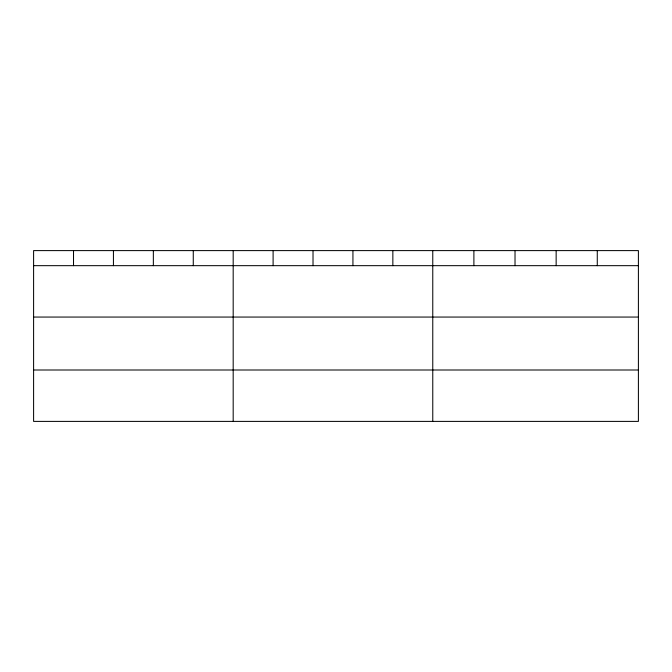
<?xml version="1.0" encoding="UTF-8"?>
<svg xmlns="http://www.w3.org/2000/svg" width="672" height="672" viewBox="0 0 672 672"><rect width="100%" height="100%" fill="white"/><g stroke="black" fill="none" stroke-linecap="round" stroke-linejoin="round"><path stroke-width="1.01" d="M638.4 317.058L638.4 250.606L33.6 250.606L33.6 421.394L638.4 421.394L638.4 317.058L33.6 317.058M33.6 265.667L638.4 265.667M33.6 370.003L638.4 370.003M597.274 250.606L597.274 265.667M556.147 250.606L556.147 265.667M515.021 250.606L515.021 265.667M473.894 250.606L473.894 265.667M432.768 250.606L432.768 421.394M392.851 250.606L392.851 265.667M352.934 250.606L352.934 265.667M313.018 250.606L313.018 265.667M273.101 250.606L273.101 265.667M233.184 250.606L233.184 421.394M193.267 250.606L193.267 265.667M153.35 250.606L153.35 265.667M113.434 250.606L113.434 265.667M73.517 250.606L73.517 265.667"/></g></svg>
